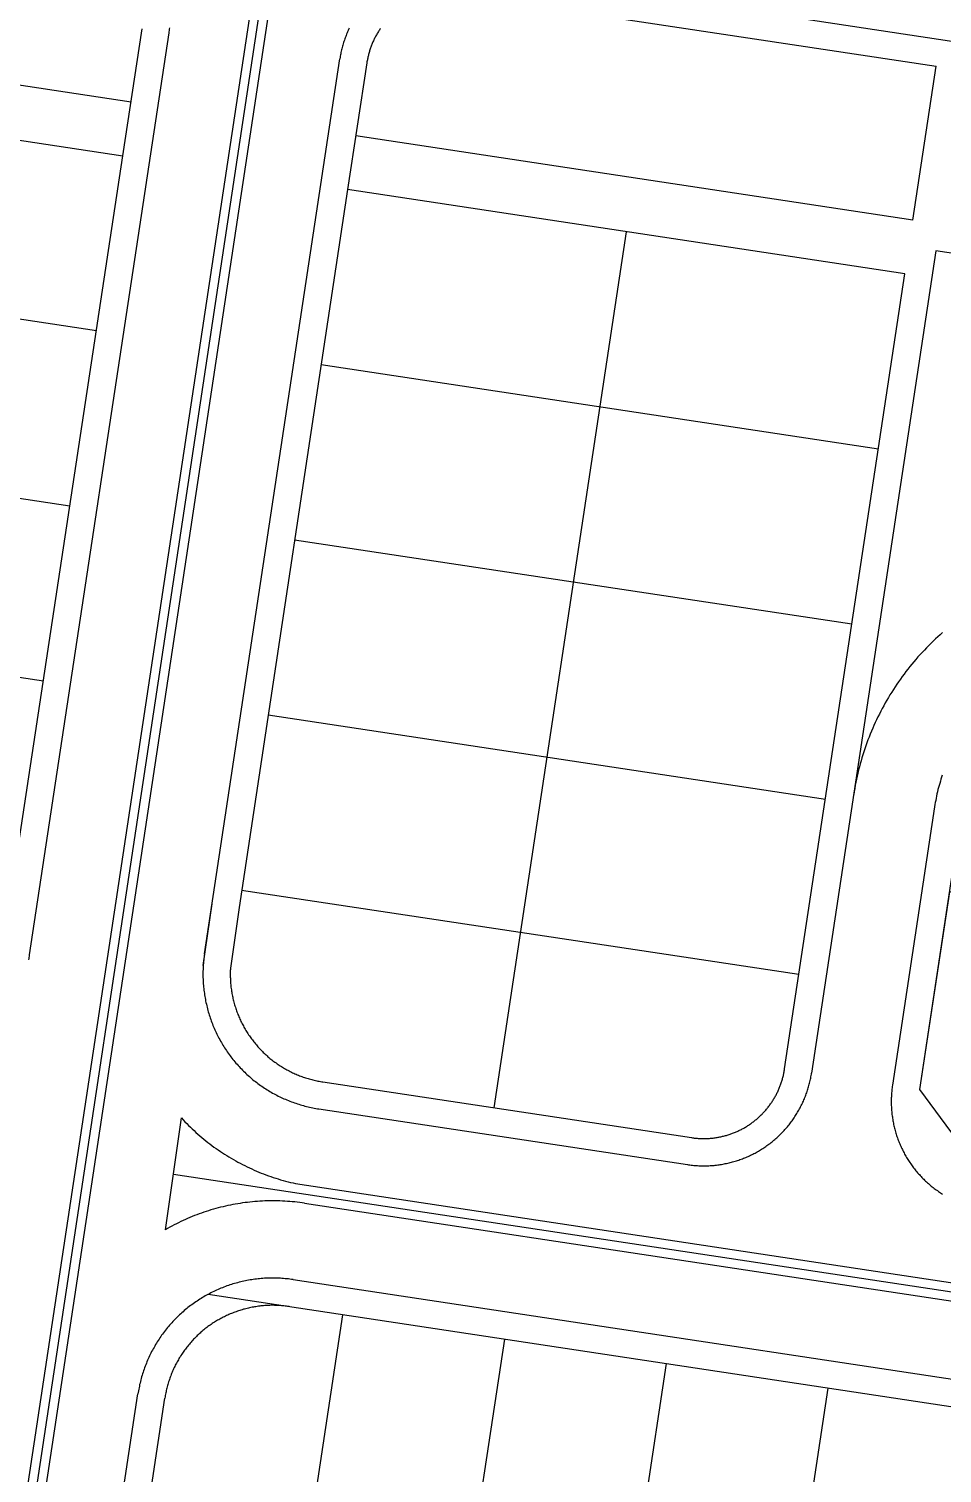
# Model space of a CAD drawing. Header units: metres. Extents: x 680594 to 684853, y 828874 to 830078.
# Drawn here: x 680976.8 to 681077.2, y 829831.2 to 829990.2 of the extents above; entities that cross this region are included whole.
import ezdxf

# ---------------------------------------------------------------- set-up
doc = ezdxf.new("R2010")
doc.units = ezdxf.units.M
doc.layers.add('PLOT_LINES', color=7, linetype='Continuous')

msp = doc.modelspace()

# ---------------------------------------------------------------- linework, layer by layer
at = {"layer": 'PLOT_LINES'}
for points in [[(680964.59, 829743.51), (681005.46, 830013.88)], [(680963.6, 829743.66), (681002.4, 830000.3)], [(680965.57, 829743.36), (681004.38, 830000)], [(681024.65, 829996.94), (681666.88, 829899.83)], [(681024.2, 829993.97), (681076.6, 829986.05)], [(680929.68, 829990.95), (680988.02, 829982.13)], [(680987.12, 829976.2), (680989.23, 829990.15)], [(680992.2, 829989.7), (680992.22, 829989.84), (680992.24, 829989.98), (680992.26, 829990.12), (680992.27, 829990.26)], [(681012.01, 829990.22), (681011.95, 829990.09), (681011.89, 829989.96), (681011.84, 829989.83), (681011.78, 829989.7), (681011.73, 829989.57), (681011.68, 829989.44), (681011.63, 829989.31), (681011.58, 829989.18), (681011.53, 829989.04), (681011.48, 829988.91), (681011.44, 829988.78), (681011.4, 829988.64), (681011.36, 829988.51), (681011.32, 829988.37), (681011.28, 829988.24), (681011.24, 829988.1), (681011.21, 829987.97), (681011.17, 829987.83), (681011.14, 829987.69), (681011.11, 829987.56), (681011.08, 829987.42), (681011.06, 829987.28), (681011.03, 829987.14), (681011.01, 829987), (681010.99, 829986.86)], [(681015.46, 829990.21), (681015.4, 829990.12), (681015.34, 829990.03), (681015.29, 829989.94), (681015.23, 829989.85), (681015.17, 829989.76), (681015.12, 829989.67), (681015.07, 829989.58), (681015.01, 829989.49), (681014.96, 829989.4), (681014.91, 829989.31), (681014.86, 829989.21), (681014.81, 829989.12), (681014.77, 829989.02), (681014.72, 829988.93), (681014.68, 829988.83), (681014.63, 829988.74), (681014.59, 829988.64), (681014.55, 829988.54), (681014.51, 829988.45), (681014.47, 829988.35), (681014.43, 829988.25), (681014.4, 829988.15), (681014.36, 829988.05), (681014.33, 829987.95), (681014.29, 829987.85), (681014.26, 829987.75), (681014.23, 829987.65), (681014.2, 829987.55), (681014.17, 829987.45), (681014.14, 829987.35), (681014.12, 829987.24), (681014.09, 829987.14), (681014.07, 829987.04), (681014.05, 829986.93), (681014.03, 829986.83), (681014.01, 829986.73), (681013.99, 829986.62), (681013.97, 829986.52), (681013.95, 829986.42)], [(680976.86, 829888.24), (680992.2, 829989.7)], [(680996.1, 829888.37), (681010.99, 829986.86)], [(680925.82, 829985.47), (680987.12, 829976.2)], [(681013.95, 829986.42), (681011.84, 829972.46)], [(681074.04, 829969.12), (681076.6, 829986.05)], [(681074.04, 829969.12), (681012.74, 829978.39)], [(680973.89, 829888.69), (680987.12, 829976.2)], [(681011.84, 829972.46), (680999.9, 829893.45)], [(681073.15, 829963.19), (681011.84, 829972.46)], [(681042.49, 829967.83), (681027.92, 829871.42)], [(680984.21, 829956.92), (680922.91, 829966.19)], [(681076.56, 829965.71), (681062.88, 829875.24)], [(681093, 829963.22), (681076.56, 829965.71)], [(681059.92, 829875.69), (681073.15, 829963.19)], [(681070.23, 829943.91), (681008.93, 829953.18)], [(680981.29, 829937.64), (680919.99, 829946.9)], [(681067.32, 829924.63), (681006.01, 829933.9)], [(680978.38, 829918.35), (680917.08, 829927.62)], [(681077.29, 829923.71), (681077.03, 829923.48), (681076.78, 829923.25), (681076.52, 829923.01), (681076.27, 829922.77), (681076.02, 829922.53), (681075.78, 829922.29), (681075.53, 829922.04), (681075.3, 829921.79), (681075.06, 829921.54), (681074.82, 829921.29), (681074.59, 829921.03), (681074.37, 829920.77), (681074.14, 829920.51), (681073.92, 829920.24), (681073.7, 829919.97), (681073.49, 829919.7), (681073.27, 829919.43), (681073.07, 829919.15), (681072.86, 829918.87), (681072.66, 829918.59), (681072.46, 829918.31), (681072.26, 829918.03), (681072.07, 829917.74), (681071.88, 829917.45), (681071.7, 829917.16), (681071.51, 829916.86), (681071.34, 829916.57), (681071.16, 829916.27), (681070.99, 829915.97), (681070.82, 829915.67), (681070.66, 829915.36), (681070.5, 829915.06), (681070.34, 829914.75), (681070.18, 829914.44), (681070.03, 829914.13), (681069.89, 829913.81), (681069.75, 829913.5), (681069.61, 829913.18), (681069.47, 829912.86), (681069.34, 829912.54), (681069.21, 829912.22), (681069.09, 829911.9), (681068.97, 829911.58), (681068.85, 829911.25), (681068.74, 829910.92), (681068.63, 829910.6), (681068.52, 829910.27), (681068.42, 829909.93), (681068.33, 829909.6), (681068.23, 829909.27), (681068.14, 829908.94), (681068.06, 829908.6), (681067.98, 829908.26), (681067.9, 829907.93), (681067.83, 829907.59), (681067.76, 829907.25), (681067.69, 829906.91), (681067.63, 829906.57), (681067.57, 829906.23), (681067.52, 829905.89)], [(681208.23, 829853.26), (681214.14, 829892.32), (681206.58, 829902.56), (681099.3, 829918.78), (681079.38, 829904.09), (681074.75, 829873.44), (681082.3, 829863.2), (681197.99, 829845.71)], [(681064.4, 829905.35), (681003.1, 829914.62)], [(681077.26, 829908.04), (681077.19, 829907.81), (681077.12, 829907.58), (681077.05, 829907.36), (681076.98, 829907.12), (681076.91, 829906.89), (681076.85, 829906.66), (681076.79, 829906.43), (681076.74, 829906.19), (681076.68, 829905.96), (681076.63, 829905.73), (681076.58, 829905.49), (681076.54, 829905.25), (681076.49, 829905.02), (681076.45, 829904.78), (681076.42, 829904.54)], [(681076.42, 829904.54), (681071.78, 829873.89)], [(681061.49, 829886.07), (681000.18, 829895.34)], [(681097.14, 829892.31), (681078.04, 829895.2), (681074.75, 829873.44), (681082.3, 829863.2), (681092.51, 829861.66), (681097.14, 829892.31)], [(680995.96, 829887.09), (680996.93, 829893.88)], [(680999.9, 829893.45), (680998.95, 829886.79)], [(680976.76, 829887.69), (680976.79, 829887.83), (680976.82, 829887.97), (680976.84, 829888.11), (680976.86, 829888.24)], [(680996.1, 829888.37), (680996.07, 829888.2), (680996.05, 829888.02), (680996.03, 829887.85), (680996.01, 829887.68), (680995.99, 829887.5), (680995.97, 829887.33), (680995.96, 829887.16), (680995.95, 829886.98), (680995.94, 829886.81), (680995.94, 829886.63), (680995.93, 829886.46), (680995.93, 829886.28), (680995.93, 829886.11), (680995.93, 829885.93), (680995.93, 829885.76), (680995.94, 829885.59), (680995.94, 829885.41), (680995.95, 829885.24), (680995.96, 829885.06), (680995.98, 829884.89), (680995.99, 829884.71), (680996.01, 829884.54), (680996.03, 829884.37), (680996.05, 829884.19), (680996.08, 829884.02), (680996.1, 829883.85), (680996.13, 829883.68), (680996.16, 829883.5), (680996.19, 829883.33), (680996.22, 829883.16), (680996.26, 829882.99), (680996.3, 829882.82), (680996.34, 829882.65), (680996.38, 829882.48), (680996.42, 829882.31), (680996.47, 829882.14), (680996.51, 829881.97), (680996.56, 829881.81), (680996.61, 829881.64), (680996.67, 829881.47), (680996.72, 829881.31), (680996.78, 829881.14), (680996.84, 829880.98), (680996.9, 829880.82), (680996.96, 829880.65), (680997.03, 829880.49), (680997.09, 829880.33), (680997.16, 829880.17), (680997.23, 829880.01), (680997.3, 829879.85), (680997.38, 829879.69), (680997.45, 829879.53), (680997.53, 829879.38), (680997.61, 829879.22), (680997.69, 829879.07), (680997.77, 829878.92), (680997.86, 829878.76), (680997.95, 829878.61), (680998.03, 829878.46), (680998.12, 829878.31), (680998.22, 829878.16), (680998.31, 829878.02), (680998.4, 829877.87), (680998.5, 829877.72), (680998.6, 829877.58), (680998.7, 829877.44), (680998.8, 829877.3), (680998.91, 829877.15), (680999.01, 829877.02), (680999.12, 829876.88), (680999.23, 829876.74), (680999.34, 829876.61), (680999.45, 829876.47), (680999.56, 829876.34), (680999.68, 829876.21), (680999.79, 829876.08), (680999.91, 829875.95), (681000.03, 829875.82), (681000.15, 829875.69), (681000.27, 829875.57), (681000.39, 829875.45), (681000.52, 829875.32), (681000.65, 829875.2), (681000.77, 829875.08), (681000.9, 829874.97), (681001.03, 829874.85), (681001.17, 829874.74), (681001.3, 829874.62), (681001.43, 829874.51), (681001.57, 829874.4), (681001.71, 829874.3), (681001.84, 829874.19), (681001.98, 829874.08), (681002.12, 829873.98), (681002.27, 829873.88), (681002.41, 829873.78), (681002.55, 829873.68), (681002.7, 829873.58), (681002.85, 829873.49), (681002.99, 829873.4), (681003.14, 829873.31), (681003.29, 829873.22), (681003.44, 829873.13), (681003.59, 829873.04), (681003.75, 829872.96), (681003.9, 829872.87), (681004.06, 829872.79), (681004.21, 829872.71), (681004.37, 829872.64), (681004.52, 829872.56), (681004.68, 829872.49), (681004.84, 829872.42), (681005, 829872.35), (681005.16, 829872.28), (681005.32, 829872.21), (681005.49, 829872.15), (681005.65, 829872.09), (681005.81, 829872.03), (681005.98, 829871.97), (681006.14, 829871.91), (681006.31, 829871.86), (681006.47, 829871.8), (681006.64, 829871.75), (681006.81, 829871.7), (681006.98, 829871.66), (681007.15, 829871.61), (681007.32, 829871.57), (681007.49, 829871.53), (681007.66, 829871.49), (681007.83, 829871.45), (681008, 829871.42), (681008.17, 829871.38), (681008.34, 829871.35), (681008.51, 829871.32), (681008.68, 829871.3)], [(680998.95, 829886.79), (680998.94, 829886.65), (680998.93, 829886.51), (680998.93, 829886.37), (680998.93, 829886.23), (680998.93, 829886.09), (680998.93, 829885.95), (680998.93, 829885.81), (680998.94, 829885.67), (680998.94, 829885.53), (680998.95, 829885.39), (680998.96, 829885.25), (680998.97, 829885.1), (680998.98, 829884.96), (680999, 829884.83), (680999.01, 829884.69), (680999.03, 829884.55), (680999.05, 829884.41), (680999.07, 829884.27), (680999.09, 829884.13), (680999.12, 829883.99), (680999.14, 829883.85), (680999.17, 829883.71), (680999.2, 829883.58), (680999.23, 829883.44), (680999.26, 829883.3), (680999.3, 829883.17), (680999.33, 829883.03), (680999.37, 829882.89), (680999.41, 829882.76), (680999.45, 829882.63), (680999.49, 829882.49), (680999.53, 829882.36), (680999.58, 829882.22), (680999.63, 829882.09), (680999.67, 829881.96), (680999.72, 829881.83), (680999.77, 829881.7), (680999.83, 829881.57), (680999.88, 829881.44), (680999.94, 829881.31), (680999.99, 829881.18), (681000.05, 829881.05), (681000.11, 829880.92), (681000.17, 829880.8), (681000.24, 829880.67), (681000.3, 829880.55), (681000.37, 829880.42), (681000.44, 829880.3), (681000.51, 829880.18), (681000.58, 829880.06), (681000.65, 829879.94), (681000.72, 829879.82), (681000.8, 829879.7), (681000.87, 829879.58), (681000.95, 829879.46), (681001.03, 829879.34), (681001.11, 829879.23), (681001.19, 829879.11), (681001.27, 829879), (681001.36, 829878.89), (681001.44, 829878.78), (681001.53, 829878.67), (681001.62, 829878.56), (681001.71, 829878.45), (681001.8, 829878.34), (681001.89, 829878.23), (681001.98, 829878.13), (681002.08, 829878.02), (681002.17, 829877.92), (681002.27, 829877.82), (681002.37, 829877.72), (681002.46, 829877.62), (681002.56, 829877.52), (681002.67, 829877.42), (681002.77, 829877.33), (681002.87, 829877.23), (681002.98, 829877.14), (681003.08, 829877.04), (681003.19, 829876.95), (681003.3, 829876.86), (681003.41, 829876.77), (681003.52, 829876.69), (681003.63, 829876.6), (681003.74, 829876.52), (681003.85, 829876.43), (681003.97, 829876.35), (681004.08, 829876.27), (681004.2, 829876.19), (681004.32, 829876.11), (681004.43, 829876.04), (681004.55, 829875.96), (681004.67, 829875.89), (681004.79, 829875.81), (681004.91, 829875.74), (681005.03, 829875.67), (681005.16, 829875.6), (681005.28, 829875.54), (681005.41, 829875.47), (681005.53, 829875.41), (681005.66, 829875.35), (681005.78, 829875.28), (681005.91, 829875.23), (681006.04, 829875.17), (681006.17, 829875.11), (681006.3, 829875.06), (681006.43, 829875), (681006.56, 829874.95), (681006.69, 829874.9), (681006.82, 829874.85), (681006.95, 829874.8), (681007.09, 829874.76), (681007.22, 829874.71), (681007.35, 829874.67), (681007.49, 829874.63), (681007.62, 829874.59), (681007.76, 829874.55), (681007.89, 829874.52), (681008.03, 829874.48), (681008.17, 829874.45), (681008.3, 829874.42), (681008.44, 829874.39), (681008.58, 829874.36), (681008.72, 829874.33), (681008.86, 829874.31), (681008.99, 829874.28), (681009.13, 829874.26)], [(681049.67, 829868.13), (681049.78, 829868.12), (681049.88, 829868.1), (681049.98, 829868.09), (681050.09, 829868.08), (681050.19, 829868.07), (681050.3, 829868.06), (681050.4, 829868.05), (681050.5, 829868.05), (681050.61, 829868.04), (681050.71, 829868.04), (681050.82, 829868.03), (681050.92, 829868.03), (681051.03, 829868.03), (681051.13, 829868.03), (681051.24, 829868.03), (681051.34, 829868.04), (681051.45, 829868.04), (681051.55, 829868.05), (681051.66, 829868.05), (681051.76, 829868.06), (681051.86, 829868.07), (681051.97, 829868.08), (681052.07, 829868.09), (681052.18, 829868.11), (681052.28, 829868.12), (681052.38, 829868.14), (681052.49, 829868.15), (681052.59, 829868.17), (681052.69, 829868.19), (681052.8, 829868.21), (681052.9, 829868.23), (681053, 829868.25), (681053.1, 829868.28), (681053.21, 829868.3), (681053.31, 829868.33), (681053.41, 829868.35), (681053.51, 829868.38), (681053.61, 829868.41), (681053.71, 829868.44), (681053.81, 829868.48), (681053.91, 829868.51), (681054.01, 829868.54), (681054.11, 829868.58), (681054.2, 829868.61), (681054.3, 829868.65), (681054.4, 829868.69), (681054.5, 829868.73), (681054.59, 829868.77), (681054.69, 829868.81), (681054.78, 829868.86), (681054.88, 829868.9), (681054.97, 829868.95), (681055.07, 829868.99), (681055.16, 829869.04), (681055.25, 829869.09), (681055.34, 829869.14), (681055.44, 829869.19), (681055.53, 829869.24), (681055.62, 829869.3), (681055.71, 829869.35), (681055.8, 829869.4), (681055.88, 829869.46), (681055.97, 829869.52), (681056.06, 829869.58), (681056.15, 829869.64), (681056.23, 829869.7), (681056.32, 829869.76), (681056.4, 829869.82), (681056.48, 829869.88), (681056.57, 829869.95), (681056.65, 829870.01), (681056.73, 829870.08), (681056.81, 829870.14), (681056.89, 829870.21), (681056.97, 829870.28), (681057.05, 829870.35), (681057.13, 829870.42), (681057.2, 829870.49), (681057.28, 829870.56), (681057.35, 829870.64), (681057.43, 829870.71), (681057.5, 829870.79), (681057.57, 829870.86), (681057.64, 829870.94), (681057.71, 829871.02), (681057.78, 829871.1), (681057.85, 829871.17), (681057.92, 829871.25), (681057.99, 829871.34), (681058.05, 829871.42), (681058.12, 829871.5), (681058.18, 829871.58), (681058.24, 829871.67), (681058.3, 829871.75), (681058.37, 829871.84), (681058.43, 829871.92), (681058.48, 829872.01), (681058.54, 829872.09), (681058.6, 829872.18), (681058.66, 829872.27), (681058.71, 829872.36), (681058.76, 829872.45), (681058.82, 829872.54), (681058.87, 829872.63), (681058.92, 829872.72), (681058.97, 829872.82), (681059.02, 829872.91), (681059.07, 829873), (681059.11, 829873.1), (681059.16, 829873.19), (681059.2, 829873.29), (681059.24, 829873.38), (681059.29, 829873.48), (681059.33, 829873.57), (681059.37, 829873.67), (681059.4, 829873.77), (681059.44, 829873.86), (681059.48, 829873.96), (681059.51, 829874.06), (681059.55, 829874.16), (681059.58, 829874.26), (681059.61, 829874.36), (681059.64, 829874.46), (681059.67, 829874.56), (681059.7, 829874.66), (681059.73, 829874.76), (681059.75, 829874.86), (681059.78, 829874.97), (681059.8, 829875.07), (681059.82, 829875.17), (681059.84, 829875.27), (681059.86, 829875.38), (681059.88, 829875.48), (681059.9, 829875.58), (681059.92, 829875.69)], [(681009.13, 829874.26), (681049.67, 829868.13)], [(681049.22, 829865.17), (681049.36, 829865.15), (681049.5, 829865.13), (681049.64, 829865.11), (681049.78, 829865.1), (681049.92, 829865.08), (681050.06, 829865.07), (681050.19, 829865.06), (681050.33, 829865.05), (681050.47, 829865.04), (681050.61, 829865.04), (681050.75, 829865.03), (681050.89, 829865.03), (681051.03, 829865.03), (681051.17, 829865.03), (681051.31, 829865.03), (681051.45, 829865.04), (681051.59, 829865.04), (681051.73, 829865.05), (681051.87, 829865.06), (681052.01, 829865.07), (681052.15, 829865.08), (681052.29, 829865.1), (681052.42, 829865.11), (681052.56, 829865.13), (681052.7, 829865.15), (681052.84, 829865.17), (681052.98, 829865.19), (681053.12, 829865.22), (681053.25, 829865.24), (681053.39, 829865.27), (681053.53, 829865.3), (681053.66, 829865.33), (681053.8, 829865.36), (681053.93, 829865.39), (681054.07, 829865.43), (681054.2, 829865.46), (681054.34, 829865.5), (681054.47, 829865.54), (681054.61, 829865.58), (681054.74, 829865.62), (681054.87, 829865.67), (681055, 829865.71), (681055.14, 829865.76), (681055.27, 829865.81), (681055.4, 829865.86), (681055.53, 829865.91), (681055.66, 829865.96), (681055.78, 829866.02), (681055.91, 829866.07), (681056.04, 829866.13), (681056.17, 829866.19), (681056.29, 829866.25), (681056.42, 829866.31), (681056.54, 829866.38), (681056.66, 829866.44), (681056.79, 829866.51), (681056.91, 829866.58), (681057.03, 829866.65), (681057.15, 829866.72), (681057.27, 829866.79), (681057.39, 829866.86), (681057.51, 829866.94), (681057.62, 829867.01), (681057.74, 829867.09), (681057.85, 829867.17), (681057.97, 829867.25), (681058.08, 829867.33), (681058.19, 829867.41), (681058.31, 829867.5), (681058.42, 829867.58), (681058.53, 829867.67), (681058.63, 829867.76), (681058.74, 829867.85), (681058.85, 829867.94), (681058.95, 829868.03), (681059.06, 829868.12), (681059.16, 829868.22), (681059.26, 829868.31), (681059.36, 829868.41), (681059.46, 829868.51), (681059.56, 829868.61), (681059.66, 829868.71), (681059.76, 829868.81), (681059.85, 829868.91), (681059.94, 829869.01), (681060.04, 829869.12), (681060.13, 829869.22), (681060.22, 829869.33), (681060.31, 829869.44), (681060.4, 829869.55), (681060.48, 829869.65), (681060.57, 829869.77), (681060.65, 829869.88), (681060.73, 829869.99), (681060.82, 829870.1), (681060.9, 829870.22), (681060.97, 829870.33), (681061.05, 829870.45), (681061.13, 829870.57), (681061.2, 829870.68), (681061.27, 829870.8), (681061.35, 829870.92), (681061.42, 829871.04), (681061.49, 829871.17), (681061.55, 829871.29), (681061.62, 829871.41), (681061.68, 829871.53), (681061.75, 829871.66), (681061.81, 829871.78), (681061.87, 829871.91), (681061.93, 829872.04), (681061.99, 829872.16), (681062.04, 829872.29), (681062.1, 829872.42), (681062.15, 829872.55), (681062.2, 829872.68), (681062.25, 829872.81), (681062.3, 829872.94), (681062.35, 829873.07), (681062.39, 829873.2), (681062.43, 829873.34), (681062.48, 829873.47), (681062.52, 829873.6), (681062.56, 829873.74), (681062.59, 829873.87), (681062.63, 829874.01), (681062.66, 829874.14), (681062.7, 829874.28), (681062.73, 829874.41), (681062.76, 829874.55), (681062.79, 829874.69), (681062.81, 829874.82), (681062.84, 829874.96), (681062.86, 829875.1), (681062.88, 829875.24)], [(681071.78, 829873.89), (681071.76, 829873.75), (681071.74, 829873.62), (681071.73, 829873.48), (681071.71, 829873.34), (681071.7, 829873.2), (681071.69, 829873.06), (681071.67, 829872.92), (681071.67, 829872.78), (681071.66, 829872.64), (681071.65, 829872.5), (681071.65, 829872.36), (681071.65, 829872.22), (681071.65, 829872.08), (681071.65, 829871.94), (681071.65, 829871.8), (681071.65, 829871.66), (681071.66, 829871.53), (681071.67, 829871.39), (681071.68, 829871.25), (681071.69, 829871.11), (681071.7, 829870.97), (681071.71, 829870.83), (681071.73, 829870.69), (681071.75, 829870.55), (681071.77, 829870.41), (681071.79, 829870.28), (681071.81, 829870.14), (681071.83, 829870), (681071.86, 829869.86), (681071.88, 829869.73), (681071.91, 829869.59), (681071.94, 829869.45), (681071.97, 829869.32), (681072.01, 829869.18), (681072.04, 829869.05), (681072.08, 829868.91), (681072.12, 829868.78), (681072.15, 829868.64), (681072.2, 829868.51), (681072.24, 829868.38), (681072.28, 829868.24), (681072.33, 829868.11), (681072.38, 829867.98), (681072.42, 829867.85), (681072.47, 829867.72), (681072.53, 829867.59), (681072.58, 829867.46), (681072.63, 829867.33), (681072.69, 829867.2), (681072.75, 829867.08), (681072.81, 829866.95), (681072.87, 829866.82), (681072.93, 829866.7), (681072.99, 829866.58), (681073.06, 829866.45), (681073.12, 829866.33), (681073.19, 829866.21), (681073.26, 829866.09), (681073.33, 829865.96), (681073.4, 829865.85), (681073.48, 829865.73), (681073.55, 829865.61), (681073.63, 829865.49), (681073.71, 829865.38), (681073.79, 829865.26), (681073.87, 829865.15), (681073.95, 829865.03), (681074.03, 829864.92), (681074.11, 829864.81), (681074.2, 829864.7), (681074.29, 829864.59), (681074.37, 829864.48), (681074.46, 829864.37), (681074.55, 829864.27), (681074.65, 829864.16), (681074.74, 829864.06), (681074.83, 829863.95), (681074.93, 829863.85), (681075.02, 829863.75), (681075.12, 829863.65), (681075.22, 829863.55), (681075.32, 829863.46), (681075.42, 829863.36), (681075.52, 829863.26), (681075.63, 829863.17), (681075.73, 829863.08), (681075.84, 829862.99), (681075.94, 829862.9), (681076.05, 829862.81), (681076.16, 829862.72), (681076.27, 829862.63), (681076.38, 829862.55), (681076.49, 829862.46), (681076.6, 829862.38), (681076.72, 829862.3), (681076.83, 829862.22), (681076.95, 829862.14), (681077.06, 829862.06), (681077.18, 829861.99), (681077.3, 829861.91)], [(681008.68, 829871.3), (681049.22, 829865.17)], [(680991.8, 829858), (680993.56, 829870.3)], [(680993.56, 829870.3), (680993.75, 829870.09), (680993.94, 829869.89), (680994.14, 829869.68), (680994.34, 829869.48), (680994.54, 829869.28), (680994.75, 829869.09), (680994.95, 829868.9), (680995.16, 829868.7), (680995.37, 829868.52), (680995.59, 829868.33), (680995.8, 829868.15), (680996.02, 829867.97), (680996.24, 829867.79), (680996.46, 829867.61), (680996.69, 829867.44), (680996.91, 829867.27), (680997.14, 829867.1), (680997.37, 829866.94), (680997.6, 829866.78), (680997.84, 829866.62), (680998.07, 829866.46), (680998.31, 829866.31), (680998.55, 829866.15), (680998.79, 829866.01), (680999.03, 829865.86), (680999.28, 829865.72), (680999.53, 829865.58), (680999.77, 829865.44), (681000.02, 829865.31), (681000.27, 829865.18), (681000.53, 829865.05), (681000.78, 829864.93), (681001.04, 829864.8), (681001.29, 829864.69), (681001.55, 829864.57), (681001.81, 829864.46), (681002.07, 829864.35), (681002.33, 829864.24), (681002.6, 829864.14), (681002.86, 829864.04), (681003.13, 829863.94), (681003.4, 829863.85), (681003.66, 829863.76), (681003.93, 829863.67), (681004.2, 829863.59), (681004.47, 829863.5), (681004.75, 829863.43), (681005.02, 829863.35), (681005.29, 829863.28), (681005.57, 829863.21), (681005.84, 829863.15), (681006.12, 829863.09)], [(680992.67, 829864.11), (681644.26, 829765.59)], [(680992.67, 829864.11), (681644.26, 829765.59)], [(681006.12, 829863.09), (681644.43, 829766.58)], [(681007.11, 829860.91), (681006.84, 829860.95), (681006.57, 829860.99), (681006.3, 829861.02), (681006.03, 829861.05), (681005.75, 829861.08), (681005.48, 829861.1), (681005.21, 829861.12), (681004.93, 829861.14), (681004.66, 829861.15), (681004.39, 829861.16), (681004.11, 829861.17), (681003.84, 829861.18), (681003.57, 829861.18), (681003.29, 829861.18), (681003.02, 829861.17), (681002.74, 829861.16), (681002.47, 829861.15), (681002.2, 829861.14), (681001.92, 829861.12), (681001.65, 829861.1), (681001.38, 829861.07), (681001.1, 829861.04), (681000.83, 829861.01), (681000.56, 829860.98), (681000.29, 829860.94), (681000.02, 829860.9), (680999.75, 829860.86), (680999.48, 829860.81), (680999.21, 829860.76), (680998.94, 829860.71), (680998.67, 829860.65), (680998.4, 829860.59), (680998.14, 829860.53), (680997.87, 829860.47), (680997.6, 829860.4), (680997.34, 829860.33), (680997.08, 829860.25), (680996.81, 829860.18), (680996.55, 829860.09), (680996.29, 829860.01), (680996.03, 829859.92), (680995.77, 829859.83), (680995.51, 829859.74), (680995.26, 829859.65), (680995, 829859.55), (680994.75, 829859.45), (680994.49, 829859.34), (680994.24, 829859.23), (680993.99, 829859.12), (680993.74, 829859.01), (680993.49, 829858.89), (680993.25, 829858.77), (680993, 829858.65), (680992.76, 829858.53), (680992.51, 829858.4), (680992.27, 829858.27), (680992.03, 829858.13), (680991.8, 829858)], [(681007.11, 829860.91), (681644.13, 829764.6)], [(681005.84, 829852.51), (681005.67, 829852.53), (681005.5, 829852.56), (681005.32, 829852.58), (681005.15, 829852.6), (681004.97, 829852.61), (681004.8, 829852.63), (681004.62, 829852.64), (681004.45, 829852.65), (681004.27, 829852.66), (681004.09, 829852.67), (681003.92, 829852.67), (681003.74, 829852.68), (681003.57, 829852.68), (681003.39, 829852.68), (681003.21, 829852.67), (681003.04, 829852.67), (681002.86, 829852.66), (681002.69, 829852.65), (681002.51, 829852.64), (681002.34, 829852.62), (681002.16, 829852.61), (681001.99, 829852.59), (681001.81, 829852.57), (681001.64, 829852.55), (681001.46, 829852.52), (681001.29, 829852.5), (681001.12, 829852.47), (681000.94, 829852.44), (681000.77, 829852.41), (681000.6, 829852.37), (681000.43, 829852.34), (681000.25, 829852.3), (681000.08, 829852.26), (680999.91, 829852.22), (680999.74, 829852.17), (680999.57, 829852.13), (680999.4, 829852.08), (680999.23, 829852.03), (680999.07, 829851.98), (680998.9, 829851.92), (680998.73, 829851.87), (680998.57, 829851.81), (680998.4, 829851.75), (680998.24, 829851.69), (680998.07, 829851.62), (680997.91, 829851.56), (680997.75, 829851.49), (680997.59, 829851.42), (680997.43, 829851.35), (680997.27, 829851.27), (680997.11, 829851.2), (680996.95, 829851.12), (680996.79, 829851.04), (680996.64, 829850.96), (680996.48, 829850.88), (680996.33, 829850.79), (680996.17, 829850.71), (680996.02, 829850.62), (680995.87, 829850.53), (680995.72, 829850.44), (680995.57, 829850.35), (680995.42, 829850.25), (680995.28, 829850.15), (680995.13, 829850.06), (680994.99, 829849.96), (680994.84, 829849.85), (680994.7, 829849.75), (680994.56, 829849.65), (680994.42, 829849.54), (680994.28, 829849.43), (680994.14, 829849.32), (680994.01, 829849.21), (680993.87, 829849.1), (680993.74, 829848.98), (680993.61, 829848.86), (680993.48, 829848.75), (680993.35, 829848.63), (680993.22, 829848.51), (680993.09, 829848.38), (680992.97, 829848.26), (680992.85, 829848.13), (680992.72, 829848.01), (680992.6, 829847.88), (680992.49, 829847.75), (680992.37, 829847.62), (680992.25, 829847.49), (680992.14, 829847.35), (680992.03, 829847.22), (680991.91, 829847.08), (680991.81, 829846.94), (680991.7, 829846.8), (680991.59, 829846.66), (680991.49, 829846.52), (680991.38, 829846.38), (680991.28, 829846.24), (680991.18, 829846.09), (680991.09, 829845.95), (680990.99, 829845.8), (680990.9, 829845.65), (680990.8, 829845.5), (680990.71, 829845.35), (680990.62, 829845.2), (680990.54, 829845.05), (680990.45, 829844.89), (680990.37, 829844.74), (680990.28, 829844.58), (680990.2, 829844.42), (680990.13, 829844.27), (680990.05, 829844.11), (680989.98, 829843.95), (680989.9, 829843.79), (680989.83, 829843.63), (680989.76, 829843.47), (680989.7, 829843.3), (680989.63, 829843.14), (680989.57, 829842.98), (680989.51, 829842.81), (680989.45, 829842.65), (680989.39, 829842.48), (680989.34, 829842.31), (680989.28, 829842.15), (680989.23, 829841.98), (680989.18, 829841.81), (680989.13, 829841.64), (680989.09, 829841.47), (680989.05, 829841.3), (680989, 829841.13), (680988.96, 829840.96), (680988.93, 829840.78), (680988.89, 829840.61), (680988.86, 829840.44), (680988.83, 829840.27), (680988.8, 829840.09), (680988.77, 829839.92)], [(681005.84, 829852.51), (681109.66, 829836.81)], [(680996.5, 829850.89), (681109.22, 829833.85)], [(681005.4, 829849.54), (681005.26, 829849.56), (681005.12, 829849.58), (681004.98, 829849.6), (681004.84, 829849.61), (681004.7, 829849.63), (681004.56, 829849.64), (681004.42, 829849.65), (681004.28, 829849.66), (681004.14, 829849.67), (681004, 829849.67), (681003.85, 829849.67), (681003.71, 829849.68), (681003.57, 829849.68), (681003.43, 829849.68), (681003.29, 829849.67), (681003.15, 829849.67), (681003.01, 829849.66), (681002.87, 829849.66), (681002.73, 829849.65), (681002.59, 829849.63), (681002.45, 829849.62), (681002.31, 829849.61), (681002.17, 829849.59), (681002.03, 829849.57), (681001.89, 829849.55), (681001.75, 829849.53), (681001.61, 829849.51), (681001.47, 829849.49), (681001.34, 829849.46), (681001.2, 829849.43), (681001.06, 829849.41), (681000.92, 829849.37), (681000.79, 829849.34), (681000.65, 829849.31), (681000.51, 829849.27), (681000.38, 829849.24), (681000.24, 829849.2), (681000.11, 829849.16), (680999.97, 829849.12), (680999.84, 829849.07), (680999.71, 829849.03), (680999.57, 829848.98), (680999.44, 829848.93), (680999.31, 829848.88), (680999.18, 829848.83), (680999.05, 829848.78), (680998.92, 829848.73), (680998.79, 829848.67), (680998.66, 829848.61), (680998.53, 829848.55), (680998.41, 829848.49), (680998.28, 829848.43), (680998.15, 829848.37), (680998.03, 829848.3), (680997.9, 829848.24), (680997.78, 829848.17), (680997.66, 829848.1), (680997.54, 829848.03), (680997.42, 829847.96), (680997.3, 829847.89), (680997.18, 829847.81), (680997.06, 829847.74), (680996.94, 829847.66), (680996.82, 829847.58), (680996.71, 829847.5), (680996.59, 829847.42), (680996.48, 829847.34), (680996.37, 829847.25), (680996.26, 829847.17), (680996.14, 829847.08), (680996.04, 829846.99), (680995.93, 829846.9), (680995.82, 829846.81), (680995.71, 829846.72), (680995.61, 829846.63), (680995.5, 829846.53), (680995.4, 829846.44), (680995.3, 829846.34), (680995.2, 829846.24), (680995.1, 829846.14), (680995, 829846.04), (680994.9, 829845.94), (680994.8, 829845.84), (680994.71, 829845.73), (680994.62, 829845.63), (680994.52, 829845.52), (680994.43, 829845.42), (680994.34, 829845.31), (680994.25, 829845.2), (680994.16, 829845.09), (680994.08, 829844.98), (680993.99, 829844.87), (680993.91, 829844.75), (680993.83, 829844.64), (680993.75, 829844.52), (680993.67, 829844.41), (680993.59, 829844.29), (680993.51, 829844.17), (680993.44, 829844.06), (680993.36, 829843.94), (680993.29, 829843.82), (680993.22, 829843.69), (680993.15, 829843.57), (680993.08, 829843.45), (680993.01, 829843.32), (680992.95, 829843.2), (680992.88, 829843.08), (680992.82, 829842.95), (680992.76, 829842.82), (680992.7, 829842.7), (680992.64, 829842.57), (680992.59, 829842.44), (680992.53, 829842.31), (680992.48, 829842.18), (680992.43, 829842.05), (680992.38, 829841.92), (680992.33, 829841.78), (680992.28, 829841.65), (680992.23, 829841.52), (680992.19, 829841.39), (680992.15, 829841.25), (680992.11, 829841.12), (680992.07, 829840.98), (680992.03, 829840.85), (680991.99, 829840.71), (680991.96, 829840.57), (680991.92, 829840.44), (680991.89, 829840.3), (680991.86, 829840.16), (680991.83, 829840.03), (680991.81, 829839.89), (680991.78, 829839.75), (680991.76, 829839.61), (680991.74, 829839.47)], [(681006.69, 829817.99), (681011.33, 829848.65)], [(681024.49, 829815.3), (681029.13, 829845.95)], [(681042.29, 829812.61), (681046.92, 829843.26)], [(681060.09, 829809.92), (681064.72, 829840.57)], [(680979.03, 829775.49), (680988.77, 829839.92)], [(680988.9, 829820.68), (680991.74, 829839.47)]]:
    msp.add_lwpolyline(points, dxfattribs=at)

doc.saveas('drawing.dxf')
